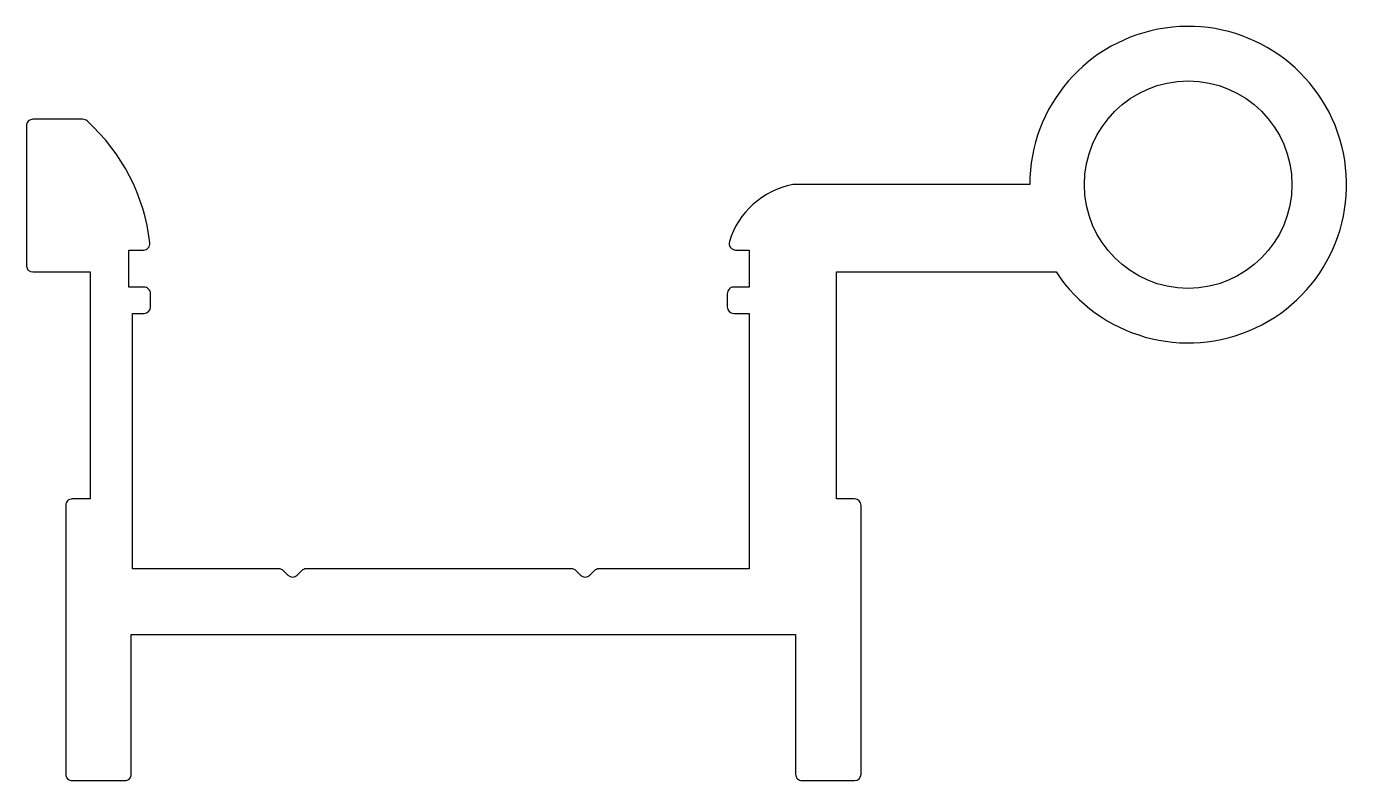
# Model space of a CAD drawing. Extents: x 413.8 to 474.2, y 650.4 to 684.9.
import ezdxf

# ---------------------------------------------------------------- set-up
doc = ezdxf.new("R2010")
doc.units = 0
doc.layers.get('0').update_dxf_attribs({"linetype": 'CONTINUOUS'})

msp = doc.modelspace()

# ---------------------------------------------------------------- linework, layer by layer
for p, q in [((413.763, 680.364), (413.763, 673.97)), ((416.337, 680.664), (414.063, 680.664)), ((459.682, 677.67), (448.834, 677.67)), ((418.445, 674.675), (419.115, 674.675)), ((418.445, 672.975), (418.445, 674.675)), ((446.221, 674.675), (446.839, 674.675)), ((446.839, 674.675), (446.839, 672.975)), ((414.063, 673.67), (416.682, 673.67)), ((416.682, 673.67), (416.682, 663.275)), ((450.839, 663.275), (450.839, 673.67)), ((450.839, 673.67), (460.886, 673.67)), ((419.145, 672.975), (418.445, 672.975)), ((419.445, 672.075), (419.445, 672.675)), ((445.839, 672.675), (445.839, 672.075)), ((446.839, 672.975), (446.139, 672.975)), ((418.625, 671.775), (419.145, 671.775)), ((418.625, 660.07), (418.625, 671.775)), ((446.139, 671.775), (446.839, 671.775)), ((446.839, 671.775), (446.839, 660.07)), ((415.563, 662.975), (415.563, 650.67)), ((416.682, 663.275), (415.863, 663.275)), ((451.663, 663.275), (450.839, 663.275)), ((451.963, 650.67), (451.963, 662.975)), ((425.321, 660.07), (418.625, 660.07)), ((425.733, 659.782), (425.533, 659.982)), ((426.357, 659.982), (426.157, 659.782)), ((438.715, 660.07), (426.569, 660.07)), ((439.127, 659.782), (438.927, 659.982)), ((439.751, 659.982), (439.551, 659.782)), ((446.839, 660.07), (439.963, 660.07)), ((418.563, 650.67), (418.563, 657.07)), ((418.563, 657.07), (448.963, 657.07)), ((448.963, 657.07), (448.963, 650.67)), ((415.863, 650.37), (418.263, 650.37)), ((449.263, 650.37), (451.663, 650.37))]:
    msp.add_line(p, q)
msp.add_circle((466.932, 677.67), 4.75)
for centre, radius, start, end in [((466.932, 677.67), 7.25, 213.48611, 180.00055), ((414.063, 680.364), 0.3, 89.99049, 180.00951), ((416.337, 680.364), 0.3, 47.96795, 89.9716), ((410.6, 673.996), 8.871, 6.55575, 47.98196), ((449.541, 673.968), 3.769, 100.81277, 163.12263), ((419.115, 674.975), 0.3, 269.99893, 6.56363), ((446.221, 674.975), 0.3, 163.10562, 270.01871), ((414.063, 673.97), 0.3, 180.01326, 270.00951), ((419.145, 672.675), 0.3, 359.99049, 90.00951), ((446.139, 672.675), 0.3, 89.99049, 180.00951), ((419.145, 672.075), 0.3, 269.99049, 359.98674), ((446.139, 672.075), 0.3, 180.01326, 270.00951), ((415.863, 662.975), 0.3, 89.99049, 180.00951), ((451.663, 662.975), 0.3, 359.99048, 89.96397), ((425.321, 659.77), 0.3, 45.03322, 89.97686), ((426.569, 659.77), 0.3, 89.9757, 134.96678), ((438.715, 659.77), 0.3, 45.0351, 90.025), ((439.963, 659.77), 0.3, 89.96363, 134.96491), ((425.945, 659.994), 0.3, 225.0239, 314.9761), ((439.339, 659.994), 0.3, 224.99171, 315.00829), ((415.863, 650.67), 0.3, 179.99067, 270.00933), ((418.263, 650.67), 0.3, 269.99049, 0.00951), ((449.263, 650.67), 0.3, 179.99049, 270.00951), ((451.663, 650.67), 0.3, 270.03476, 0.00866)]:
    msp.add_arc(centre, radius, start, end)

doc.saveas('drawing.dxf')
